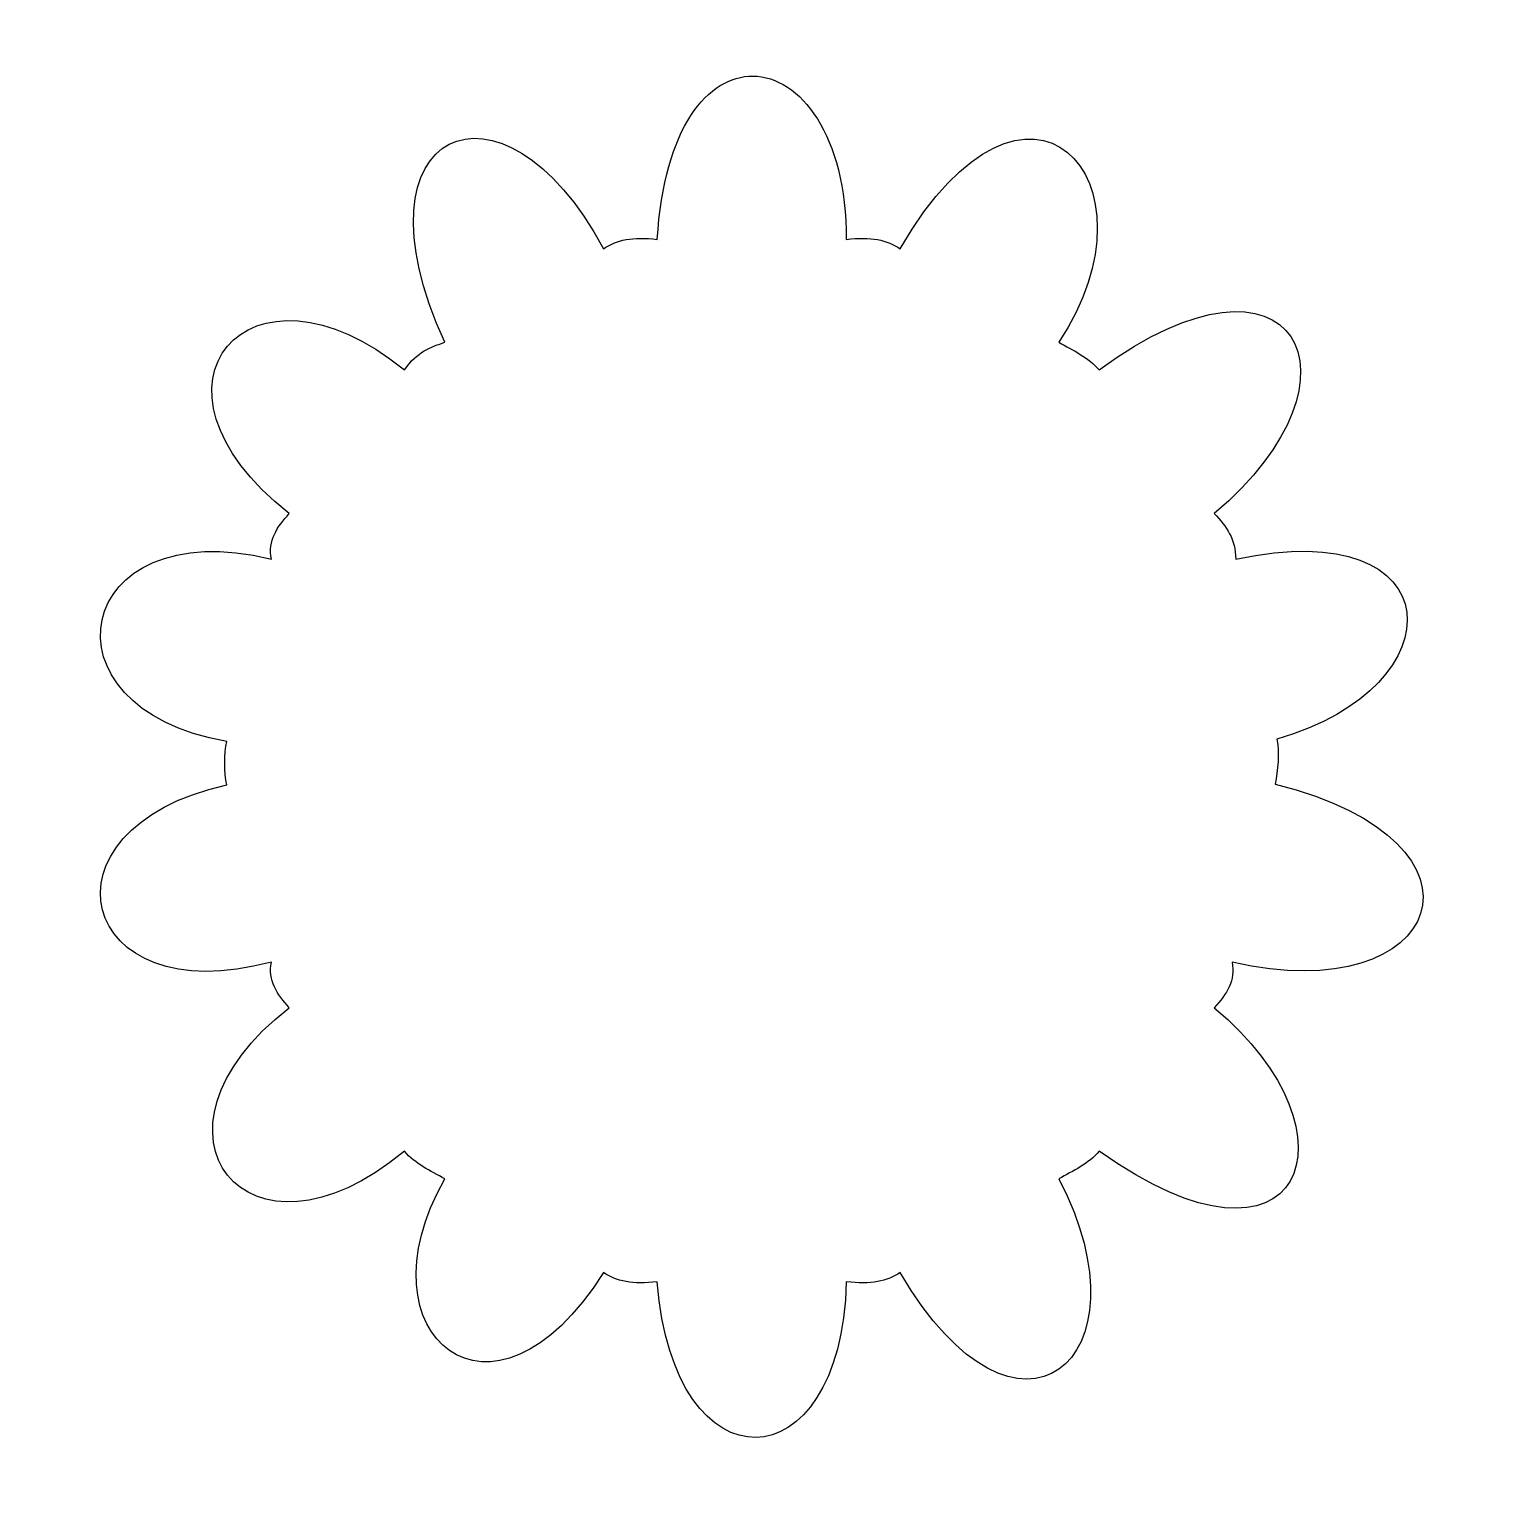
# Model space of a CAD drawing. Header units: centimetres. Extents: x -7.1 to 3.8, y -3.5 to 7.3.
import ezdxf

# ---------------------------------------------------------------- set-up
doc = ezdxf.new("R2010")
doc.units = ezdxf.units.CM
doc.header["$MEASUREMENT"] = 0
doc.layers.add('Layer 1', color=7, linetype='Continuous')

msp = doc.modelspace()

# ---------------------------------------------------------------- linework, layer by layer
at = {"layer": 'Layer 1', "color": 30}
msp.add_open_spline([(-1.75266, 6.99982), (-2.07992, 7.00262), (-2.41017, 6.62553), (-2.45888, 5.79128), (-2.45888, 5.79128), (-2.63858, 5.81459), (-2.76351, 5.78774), (-2.85769, 5.7228), (-2.85769, 5.7228), (-3.60542, 7.11989), (-4.75722, 6.61812), (-4.03103, 5.0308), (-4.03103, 5.0308), (-4.12874, 4.99762), (-4.23851, 4.96176), (-4.32967, 4.82624), (-4.32967, 4.82624), (-5.46957, 5.76218), (-6.39481, 4.71227), (-5.18036, 3.76452), (-5.18036, 3.76452), (-5.27234, 3.66559), (-5.33946, 3.56192), (-5.31283, 3.42702), (-5.31283, 3.42702), (-6.7859, 3.78669), (-7.06848, 2.3183), (-5.64286, 2.07838), (-5.64286, 2.07838), (-5.66277, 1.98844), (-5.66249, 1.84733), (-5.64331, 1.757), (-5.64331, 1.757), (-7.10099, 1.43327), (-6.74614, 0.05476), (-5.31282, 0.44641), (-5.31282, 0.44641), (-5.33945, 0.31152), (-5.27232, 0.20784), (-5.18035, 0.10891), (-5.18035, 0.10891), (-6.37198, -0.81428), (-5.48984, -1.92046), (-4.32966, -0.95281), (-4.32966, -0.95281), (-4.24949, -1.04566), (-4.13542, -1.09825), (-4.03102, -1.15737), (-4.03102, -1.15737), (-4.68926, -2.31589), (-3.67138, -3.15569), (-2.85768, -1.84937), (-2.85768, -1.84937), (-2.7635, -1.91431), (-2.63858, -1.94116), (-2.45887, -1.91785), (-2.45887, -1.91785), (-2.34217, -3.47671), (-1.09735, -3.43173), (-1.0612, -1.91785), (-1.0612, -1.91785), (-0.8815, -1.94116), (-0.75703, -1.91431), (-0.66286, -1.84937), (-0.66286, -1.84937), (0.19975, -3.33706), (1.21138, -2.50167), (0.51094, -1.15737), (0.51094, -1.15737), (0.61534, -1.09825), (0.72895, -1.04567), (0.80912, -0.95281), (0.80912, -0.95281), (2.31763, -2.02674), (2.78039, -0.82391), (1.65981, 0.10891), (1.65981, 0.10891), (1.75178, 0.20784), (1.81845, 0.31151), (1.79182, 0.44641), (1.79182, 0.44641), (3.353, 0.08345), (3.84228, 1.33007), (2.10893, 1.76282), (2.10893, 1.76282), (2.12972, 1.86354), (2.14316, 1.9948), (2.12324, 2.09584), (2.12324, 2.09584), (3.47754, 2.48116), (3.42989, 3.77262), (1.8186, 3.42702), (1.8186, 3.42702), (1.81834, 3.57494), (1.75179, 3.66559), (1.65982, 3.76452), (1.65982, 3.76452), (2.85997, 4.77265), (2.2498, 5.89219), (0.80913, 4.82624), (0.80913, 4.82624), (0.72896, 4.91909), (0.61535, 4.97168), (0.51095, 5.0308), (0.51095, 5.0308), (1.30723, 6.23313), (0.27182, 7.34405), (-0.66285, 5.7228), (-0.66285, 5.7228), (-0.75703, 5.78774), (-0.8815, 5.81459), (-1.06119, 5.79128), (-1.06119, 5.79128), (-1.05931, 6.56333), (-1.40426, 6.99684), (-1.75264, 6.99982), (-1.75264, 6.99982), (-1.75264, 6.99982), (-1.75266, 6.99982), (-1.75266, 6.99982)], degree=3, knots=[0, 0, 0, 0, 0.03225806, 0.03225806, 0.03225806, 0.03225806, 0.06451613, 0.06451613, 0.06451613, 0.06451613, 0.09677419, 0.09677419, 0.09677419, 0.09677419, 0.12903226, 0.12903226, 0.12903226, 0.12903226, 0.16129032, 0.16129032, 0.16129032, 0.16129032, 0.19354839, 0.19354839, 0.19354839, 0.19354839, 0.22580645, 0.22580645, 0.22580645, 0.22580645, 0.25806452, 0.25806452, 0.25806452, 0.25806452, 0.29032258, 0.29032258, 0.29032258, 0.29032258, 0.32258065, 0.32258065, 0.32258065, 0.32258065, 0.35483871, 0.35483871, 0.35483871, 0.35483871, 0.38709677, 0.38709677, 0.38709677, 0.38709677, 0.41935484, 0.41935484, 0.41935484, 0.41935484, 0.4516129, 0.4516129, 0.4516129, 0.4516129, 0.48387097, 0.48387097, 0.48387097, 0.48387097, 0.51612903, 0.51612903, 0.51612903, 0.51612903, 0.5483871, 0.5483871, 0.5483871, 0.5483871, 0.58064516, 0.58064516, 0.58064516, 0.58064516, 0.61290323, 0.61290323, 0.61290323, 0.61290323, 0.64516129, 0.64516129, 0.64516129, 0.64516129, 0.67741935, 0.67741935, 0.67741935, 0.67741935, 0.70967742, 0.70967742, 0.70967742, 0.70967742, 0.74193548, 0.74193548, 0.74193548, 0.74193548, 0.77419355, 0.77419355, 0.77419355, 0.77419355, 0.80645161, 0.80645161, 0.80645161, 0.80645161, 0.83870968, 0.83870968, 0.83870968, 0.83870968, 0.87096774, 0.87096774, 0.87096774, 0.87096774, 0.90322581, 0.90322581, 0.90322581, 0.90322581, 0.93548387, 0.93548387, 0.93548387, 0.93548387, 1, 1, 1, 1], dxfattribs=at)

doc.saveas('drawing.dxf')
